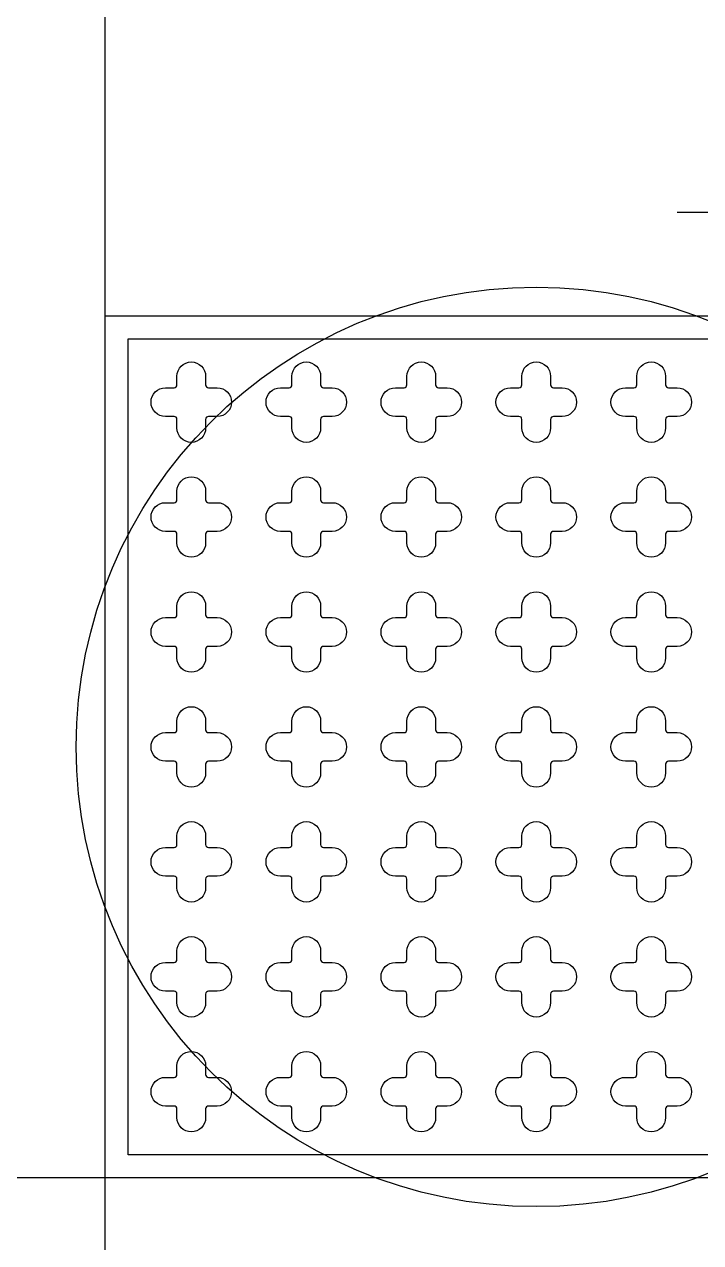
# Model space of a CAD drawing. Extents: x -137 to 14337, y 20899 to 40513.
# Drawn here: x 10277.5 to 10395.1, y 26617.3 to 26829.3 of the extents above; entities that cross this region are included whole.
import ezdxf

# ---------------------------------------------------------------- set-up
doc = ezdxf.new("R2010")
doc.units = 0
doc.header["$MEASUREMENT"] = 0
doc.linetypes.add('UP-LT-12', pattern=[65, 60, -2, 1, -2])
for name, color, linetype in [('54B_A-Drain', 8, 'Continuous'), ('54B_A-TILE', 253, 'Continuous'), ('54B_CENTER', 2, 'UP-LT-12')]:
    doc.layers.add(name, color=color, linetype=linetype)

msp = doc.modelspace()

# ---------------------------------------------------------------- linework, layer by layer
at = {"layer": '54B_A-Drain', "color": 9, "elevation": 0}
msp.add_lwpolyline([(10441.52, 26628.52), (10291.52, 26628.52), (10291.52, 26778.52), (10441.52, 26778.52)], close=True, dxfattribs=at)
at = {"layer": '54B_A-Drain', "color": 252, "elevation": 0}
msp.add_lwpolyline([(10437.52, 26632.52), (10295.52, 26632.52), (10295.52, 26774.52), (10437.52, 26774.52)], close=True, dxfattribs=at)
for points in [[(10311.02, 26761.02), (10309.52, 26761.02, 0.414214), (10309.02, 26760.52), (10309.02, 26759.02, -1), (10304.02, 26759.02), (10304.02, 26760.52, 0.414214), (10303.52, 26761.02), (10302.02, 26761.02, -1), (10302.02, 26766.02), (10303.52, 26766.02, 0.414214), (10304.02, 26766.52), (10304.02, 26768.02, -1), (10309.02, 26768.02), (10309.02, 26766.52, 0.414214), (10309.52, 26766.02), (10311.02, 26766.02, -1)], [(10331.02, 26761.02), (10329.52, 26761.02, 0.414214), (10329.02, 26760.52), (10329.02, 26759.02, -1), (10324.02, 26759.02), (10324.02, 26760.52, 0.414214), (10323.52, 26761.02), (10322.02, 26761.02, -1), (10322.02, 26766.02), (10323.52, 26766.02, 0.414214), (10324.02, 26766.52), (10324.02, 26768.02, -1), (10329.02, 26768.02), (10329.02, 26766.52, 0.414214), (10329.52, 26766.02), (10331.02, 26766.02, -1)], [(10351.02, 26761.02), (10349.52, 26761.02, 0.414214), (10349.02, 26760.52), (10349.02, 26759.02, -1), (10344.02, 26759.02), (10344.02, 26760.52, 0.414214), (10343.52, 26761.02), (10342.02, 26761.02, -1), (10342.02, 26766.02), (10343.52, 26766.02, 0.414214), (10344.02, 26766.52), (10344.02, 26768.02, -1), (10349.02, 26768.02), (10349.02, 26766.52, 0.414214), (10349.52, 26766.02), (10351.02, 26766.02, -1)], [(10371.02, 26761.02), (10369.52, 26761.02, 0.414214), (10369.02, 26760.52), (10369.02, 26759.02, -1), (10364.02, 26759.02), (10364.02, 26760.52, 0.414214), (10363.52, 26761.02), (10362.02, 26761.02, -1), (10362.02, 26766.02), (10363.52, 26766.02, 0.414214), (10364.02, 26766.52), (10364.02, 26768.02, -1), (10369.02, 26768.02), (10369.02, 26766.52, 0.414214), (10369.52, 26766.02), (10371.02, 26766.02, -1)], [(10391.02, 26761.02), (10389.52, 26761.02, 0.414214), (10389.02, 26760.52), (10389.02, 26759.02, -1), (10384.02, 26759.02), (10384.02, 26760.52, 0.414214), (10383.52, 26761.02), (10382.02, 26761.02, -1), (10382.02, 26766.02), (10383.52, 26766.02, 0.414214), (10384.02, 26766.52), (10384.02, 26768.02, -1), (10389.02, 26768.02), (10389.02, 26766.52, 0.414214), (10389.52, 26766.02), (10391.02, 26766.02, -1)], [(10311.02, 26741.02), (10309.52, 26741.02, 0.414214), (10309.02, 26740.52), (10309.02, 26739.02, -1), (10304.02, 26739.02), (10304.02, 26740.52, 0.414214), (10303.52, 26741.02), (10302.02, 26741.02, -1), (10302.02, 26746.02), (10303.52, 26746.02, 0.414214), (10304.02, 26746.52), (10304.02, 26748.02, -1), (10309.02, 26748.02), (10309.02, 26746.52, 0.414214), (10309.52, 26746.02), (10311.02, 26746.02, -1)], [(10331.02, 26741.02), (10329.52, 26741.02, 0.414214), (10329.02, 26740.52), (10329.02, 26739.02, -1), (10324.02, 26739.02), (10324.02, 26740.52, 0.414214), (10323.52, 26741.02), (10322.02, 26741.02, -1), (10322.02, 26746.02), (10323.52, 26746.02, 0.414214), (10324.02, 26746.52), (10324.02, 26748.02, -1), (10329.02, 26748.02), (10329.02, 26746.52, 0.414214), (10329.52, 26746.02), (10331.02, 26746.02, -1)], [(10351.02, 26741.02), (10349.52, 26741.02, 0.414214), (10349.02, 26740.52), (10349.02, 26739.02, -1), (10344.02, 26739.02), (10344.02, 26740.52, 0.414214), (10343.52, 26741.02), (10342.02, 26741.02, -1), (10342.02, 26746.02), (10343.52, 26746.02, 0.414214), (10344.02, 26746.52), (10344.02, 26748.02, -1), (10349.02, 26748.02), (10349.02, 26746.52, 0.414214), (10349.52, 26746.02), (10351.02, 26746.02, -1)], [(10371.02, 26741.02), (10369.52, 26741.02, 0.414214), (10369.02, 26740.52), (10369.02, 26739.02, -1), (10364.02, 26739.02), (10364.02, 26740.52, 0.414214), (10363.52, 26741.02), (10362.02, 26741.02, -1), (10362.02, 26746.02), (10363.52, 26746.02, 0.414214), (10364.02, 26746.52), (10364.02, 26748.02, -1), (10369.02, 26748.02), (10369.02, 26746.52, 0.414214), (10369.52, 26746.02), (10371.02, 26746.02, -1)], [(10391.02, 26741.02), (10389.52, 26741.02, 0.414214), (10389.02, 26740.52), (10389.02, 26739.02, -1), (10384.02, 26739.02), (10384.02, 26740.52, 0.414214), (10383.52, 26741.02), (10382.02, 26741.02, -1), (10382.02, 26746.02), (10383.52, 26746.02, 0.414214), (10384.02, 26746.52), (10384.02, 26748.02, -1), (10389.02, 26748.02), (10389.02, 26746.52, 0.414214), (10389.52, 26746.02), (10391.02, 26746.02, -1)], [(10311.02, 26721.02), (10309.52, 26721.02, 0.414214), (10309.02, 26720.52), (10309.02, 26719.02, -1), (10304.02, 26719.02), (10304.02, 26720.52, 0.414214), (10303.52, 26721.02), (10302.02, 26721.02, -1), (10302.02, 26726.02), (10303.52, 26726.02, 0.414214), (10304.02, 26726.52), (10304.02, 26728.02, -1), (10309.02, 26728.02), (10309.02, 26726.52, 0.414214), (10309.52, 26726.02), (10311.02, 26726.02, -1)], [(10331.02, 26721.02), (10329.52, 26721.02, 0.414214), (10329.02, 26720.52), (10329.02, 26719.02, -1), (10324.02, 26719.02), (10324.02, 26720.52, 0.414214), (10323.52, 26721.02), (10322.02, 26721.02, -1), (10322.02, 26726.02), (10323.52, 26726.02, 0.414214), (10324.02, 26726.52), (10324.02, 26728.02, -1), (10329.02, 26728.02), (10329.02, 26726.52, 0.414214), (10329.52, 26726.02), (10331.02, 26726.02, -1)], [(10351.02, 26721.02), (10349.52, 26721.02, 0.414214), (10349.02, 26720.52), (10349.02, 26719.02, -1), (10344.02, 26719.02), (10344.02, 26720.52, 0.414214), (10343.52, 26721.02), (10342.02, 26721.02, -1), (10342.02, 26726.02), (10343.52, 26726.02, 0.414214), (10344.02, 26726.52), (10344.02, 26728.02, -1), (10349.02, 26728.02), (10349.02, 26726.52, 0.414214), (10349.52, 26726.02), (10351.02, 26726.02, -1)], [(10371.02, 26721.02), (10369.52, 26721.02, 0.414214), (10369.02, 26720.52), (10369.02, 26719.02, -1), (10364.02, 26719.02), (10364.02, 26720.52, 0.414214), (10363.52, 26721.02), (10362.02, 26721.02, -1), (10362.02, 26726.02), (10363.52, 26726.02, 0.414214), (10364.02, 26726.52), (10364.02, 26728.02, -1), (10369.02, 26728.02), (10369.02, 26726.52, 0.414214), (10369.52, 26726.02), (10371.02, 26726.02, -1)], [(10391.02, 26721.02), (10389.52, 26721.02, 0.414214), (10389.02, 26720.52), (10389.02, 26719.02, -1), (10384.02, 26719.02), (10384.02, 26720.52, 0.414214), (10383.52, 26721.02), (10382.02, 26721.02, -1), (10382.02, 26726.02), (10383.52, 26726.02, 0.414214), (10384.02, 26726.52), (10384.02, 26728.02, -1), (10389.02, 26728.02), (10389.02, 26726.52, 0.414214), (10389.52, 26726.02), (10391.02, 26726.02, -1)], [(10311.02, 26701.02), (10309.52, 26701.02, 0.414214), (10309.02, 26700.52), (10309.02, 26699.02, -1), (10304.02, 26699.02), (10304.02, 26700.52, 0.414214), (10303.52, 26701.02), (10302.02, 26701.02, -1), (10302.02, 26706.02), (10303.52, 26706.02, 0.414214), (10304.02, 26706.52), (10304.02, 26708.02, -1), (10309.02, 26708.02), (10309.02, 26706.52, 0.414214), (10309.52, 26706.02), (10311.02, 26706.02, -1)], [(10331.02, 26701.02), (10329.52, 26701.02, 0.414214), (10329.02, 26700.52), (10329.02, 26699.02, -1), (10324.02, 26699.02), (10324.02, 26700.52, 0.414214), (10323.52, 26701.02), (10322.02, 26701.02, -1), (10322.02, 26706.02), (10323.52, 26706.02, 0.414214), (10324.02, 26706.52), (10324.02, 26708.02, -1), (10329.02, 26708.02), (10329.02, 26706.52, 0.414214), (10329.52, 26706.02), (10331.02, 26706.02, -1)], [(10351.02, 26701.02), (10349.52, 26701.02, 0.414214), (10349.02, 26700.52), (10349.02, 26699.02, -1), (10344.02, 26699.02), (10344.02, 26700.52, 0.414214), (10343.52, 26701.02), (10342.02, 26701.02, -1), (10342.02, 26706.02), (10343.52, 26706.02, 0.414214), (10344.02, 26706.52), (10344.02, 26708.02, -1), (10349.02, 26708.02), (10349.02, 26706.52, 0.414214), (10349.52, 26706.02), (10351.02, 26706.02, -1)], [(10371.02, 26701.02), (10369.52, 26701.02, 0.414214), (10369.02, 26700.52), (10369.02, 26699.02, -1), (10364.02, 26699.02), (10364.02, 26700.52, 0.414214), (10363.52, 26701.02), (10362.02, 26701.02, -1), (10362.02, 26706.02), (10363.52, 26706.02, 0.414214), (10364.02, 26706.52), (10364.02, 26708.02, -1), (10369.02, 26708.02), (10369.02, 26706.52, 0.414214), (10369.52, 26706.02), (10371.02, 26706.02, -1)], [(10391.02, 26701.02), (10389.52, 26701.02, 0.414214), (10389.02, 26700.52), (10389.02, 26699.02, -1), (10384.02, 26699.02), (10384.02, 26700.52, 0.414214), (10383.52, 26701.02), (10382.02, 26701.02, -1), (10382.02, 26706.02), (10383.52, 26706.02, 0.414214), (10384.02, 26706.52), (10384.02, 26708.02, -1), (10389.02, 26708.02), (10389.02, 26706.52, 0.414214), (10389.52, 26706.02), (10391.02, 26706.02, -1)], [(10311.02, 26681.02), (10309.52, 26681.02, 0.414214), (10309.02, 26680.52), (10309.02, 26679.02, -1), (10304.02, 26679.02), (10304.02, 26680.52, 0.414214), (10303.52, 26681.02), (10302.02, 26681.02, -1), (10302.02, 26686.02), (10303.52, 26686.02, 0.414214), (10304.02, 26686.52), (10304.02, 26688.02, -1), (10309.02, 26688.02), (10309.02, 26686.52, 0.414214), (10309.52, 26686.02), (10311.02, 26686.02, -1)], [(10331.02, 26681.02), (10329.52, 26681.02, 0.414214), (10329.02, 26680.52), (10329.02, 26679.02, -1), (10324.02, 26679.02), (10324.02, 26680.52, 0.414214), (10323.52, 26681.02), (10322.02, 26681.02, -1), (10322.02, 26686.02), (10323.52, 26686.02, 0.414214), (10324.02, 26686.52), (10324.02, 26688.02, -1), (10329.02, 26688.02), (10329.02, 26686.52, 0.414214), (10329.52, 26686.02), (10331.02, 26686.02, -1)], [(10351.02, 26681.02), (10349.52, 26681.02, 0.414214), (10349.02, 26680.52), (10349.02, 26679.02, -1), (10344.02, 26679.02), (10344.02, 26680.52, 0.414214), (10343.52, 26681.02), (10342.02, 26681.02, -1), (10342.02, 26686.02), (10343.52, 26686.02, 0.414214), (10344.02, 26686.52), (10344.02, 26688.02, -1), (10349.02, 26688.02), (10349.02, 26686.52, 0.414214), (10349.52, 26686.02), (10351.02, 26686.02, -1)], [(10371.02, 26681.02), (10369.52, 26681.02, 0.414214), (10369.02, 26680.52), (10369.02, 26679.02, -1), (10364.02, 26679.02), (10364.02, 26680.52, 0.414214), (10363.52, 26681.02), (10362.02, 26681.02, -1), (10362.02, 26686.02), (10363.52, 26686.02, 0.414214), (10364.02, 26686.52), (10364.02, 26688.02, -1), (10369.02, 26688.02), (10369.02, 26686.52, 0.414214), (10369.52, 26686.02), (10371.02, 26686.02, -1)], [(10391.02, 26681.02), (10389.52, 26681.02, 0.414214), (10389.02, 26680.52), (10389.02, 26679.02, -1), (10384.02, 26679.02), (10384.02, 26680.52, 0.414214), (10383.52, 26681.02), (10382.02, 26681.02, -1), (10382.02, 26686.02), (10383.52, 26686.02, 0.414214), (10384.02, 26686.52), (10384.02, 26688.02, -1), (10389.02, 26688.02), (10389.02, 26686.52, 0.414214), (10389.52, 26686.02), (10391.02, 26686.02, -1)], [(10311.02, 26661.02), (10309.52, 26661.02, 0.414214), (10309.02, 26660.52), (10309.02, 26659.02, -1), (10304.02, 26659.02), (10304.02, 26660.52, 0.414214), (10303.52, 26661.02), (10302.02, 26661.02, -1), (10302.02, 26666.02), (10303.52, 26666.02, 0.414214), (10304.02, 26666.52), (10304.02, 26668.02, -1), (10309.02, 26668.02), (10309.02, 26666.52, 0.414214), (10309.52, 26666.02), (10311.02, 26666.02, -1)], [(10331.02, 26661.02), (10329.52, 26661.02, 0.414214), (10329.02, 26660.52), (10329.02, 26659.02, -1), (10324.02, 26659.02), (10324.02, 26660.52, 0.414214), (10323.52, 26661.02), (10322.02, 26661.02, -1), (10322.02, 26666.02), (10323.52, 26666.02, 0.414214), (10324.02, 26666.52), (10324.02, 26668.02, -1), (10329.02, 26668.02), (10329.02, 26666.52, 0.414214), (10329.52, 26666.02), (10331.02, 26666.02, -1)], [(10351.02, 26661.02), (10349.52, 26661.02, 0.414214), (10349.02, 26660.52), (10349.02, 26659.02, -1), (10344.02, 26659.02), (10344.02, 26660.52, 0.414214), (10343.52, 26661.02), (10342.02, 26661.02, -1), (10342.02, 26666.02), (10343.52, 26666.02, 0.414214), (10344.02, 26666.52), (10344.02, 26668.02, -1), (10349.02, 26668.02), (10349.02, 26666.52, 0.414214), (10349.52, 26666.02), (10351.02, 26666.02, -1)], [(10371.02, 26661.02), (10369.52, 26661.02, 0.414214), (10369.02, 26660.52), (10369.02, 26659.02, -1), (10364.02, 26659.02), (10364.02, 26660.52, 0.414214), (10363.52, 26661.02), (10362.02, 26661.02, -1), (10362.02, 26666.02), (10363.52, 26666.02, 0.414214), (10364.02, 26666.52), (10364.02, 26668.02, -1), (10369.02, 26668.02), (10369.02, 26666.52, 0.414214), (10369.52, 26666.02), (10371.02, 26666.02, -1)], [(10391.02, 26661.02), (10389.52, 26661.02, 0.414214), (10389.02, 26660.52), (10389.02, 26659.02, -1), (10384.02, 26659.02), (10384.02, 26660.52, 0.414214), (10383.52, 26661.02), (10382.02, 26661.02, -1), (10382.02, 26666.02), (10383.52, 26666.02, 0.414214), (10384.02, 26666.52), (10384.02, 26668.02, -1), (10389.02, 26668.02), (10389.02, 26666.52, 0.414214), (10389.52, 26666.02), (10391.02, 26666.02, -1)], [(10311.02, 26641.02), (10309.52, 26641.02, 0.414214), (10309.02, 26640.52), (10309.02, 26639.02, -1), (10304.02, 26639.02), (10304.02, 26640.52, 0.414214), (10303.52, 26641.02), (10302.02, 26641.02, -1), (10302.02, 26646.02), (10303.52, 26646.02, 0.414214), (10304.02, 26646.52), (10304.02, 26648.02, -1), (10309.02, 26648.02), (10309.02, 26646.52, 0.414214), (10309.52, 26646.02), (10311.02, 26646.02, -1)], [(10331.02, 26641.02), (10329.52, 26641.02, 0.414214), (10329.02, 26640.52), (10329.02, 26639.02, -1), (10324.02, 26639.02), (10324.02, 26640.52, 0.414214), (10323.52, 26641.02), (10322.02, 26641.02, -1), (10322.02, 26646.02), (10323.52, 26646.02, 0.414214), (10324.02, 26646.52), (10324.02, 26648.02, -1), (10329.02, 26648.02), (10329.02, 26646.52, 0.414214), (10329.52, 26646.02), (10331.02, 26646.02, -1)], [(10351.02, 26641.02), (10349.52, 26641.02, 0.414214), (10349.02, 26640.52), (10349.02, 26639.02, -1), (10344.02, 26639.02), (10344.02, 26640.52, 0.414214), (10343.52, 26641.02), (10342.02, 26641.02, -1), (10342.02, 26646.02), (10343.52, 26646.02, 0.414214), (10344.02, 26646.52), (10344.02, 26648.02, -1), (10349.02, 26648.02), (10349.02, 26646.52, 0.414214), (10349.52, 26646.02), (10351.02, 26646.02, -1)], [(10371.02, 26641.02), (10369.52, 26641.02, 0.414214), (10369.02, 26640.52), (10369.02, 26639.02, -1), (10364.02, 26639.02), (10364.02, 26640.52, 0.414214), (10363.52, 26641.02), (10362.02, 26641.02, -1), (10362.02, 26646.02), (10363.52, 26646.02, 0.414214), (10364.02, 26646.52), (10364.02, 26648.02, -1), (10369.02, 26648.02), (10369.02, 26646.52, 0.414214), (10369.52, 26646.02), (10371.02, 26646.02, -1)], [(10391.02, 26641.02), (10389.52, 26641.02, 0.414214), (10389.02, 26640.52), (10389.02, 26639.02, -1), (10384.02, 26639.02), (10384.02, 26640.52, 0.414214), (10383.52, 26641.02), (10382.02, 26641.02, -1), (10382.02, 26646.02), (10383.52, 26646.02, 0.414214), (10384.02, 26646.52), (10384.02, 26648.02, -1), (10389.02, 26648.02), (10389.02, 26646.52, 0.414214), (10389.52, 26646.02), (10391.02, 26646.02, -1)]]:
    msp.add_lwpolyline(points, format="xyb", close=True, dxfattribs=at)
at = {"layer": '54B_A-Drain', "color": 8}
msp.add_circle((10366.52, 26703.52), 80, dxfattribs=at)
at = {"layer": '54B_A-TILE'}
for p, q in [((10291.52, 26428.52, 0), (10291.52, 27428.11, 0)), ((10591.52, 26628.52), (9081.52, 26628.52))]:
    msp.add_line(p, q, dxfattribs=at)
at = {"layer": '54B_CENTER', "color": 1, "linetype": 'UP-LT-12'}
msp.add_line((10542.64, 26796.52, 0), (10391.01, 26796.52, 0), dxfattribs=at)

doc.saveas('drawing.dxf')
